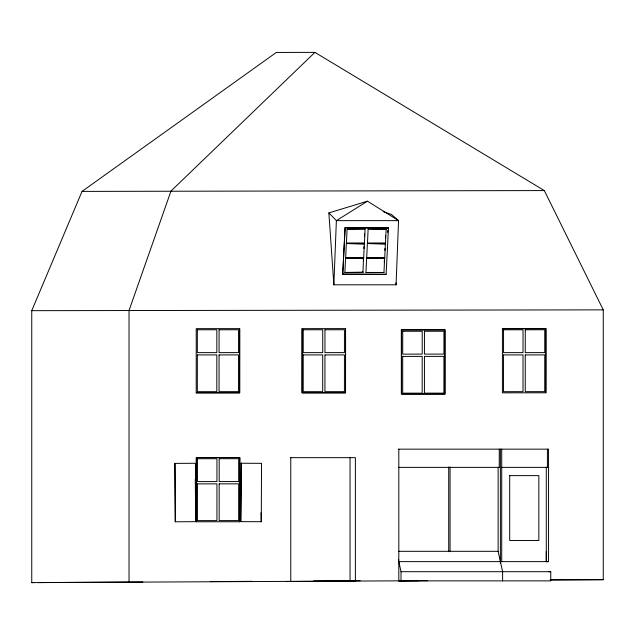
<?xml version="1.0" encoding="UTF-8"?>
<svg xmlns="http://www.w3.org/2000/svg" width="635" height="635" viewBox="0 0 635 635"><rect width="100%" height="100%" fill="white"/><g stroke="black" fill="none" stroke-linecap="round" stroke-linejoin="round"><path stroke-width="0.95" d="M196.207 392.827L196.231 328.644L239.657 328.644L239.657 392.827L196.215 392.827L239.665 392.795L239.681 328.612M196.318 521.772L196.318 457.589L239.768 457.589L239.768 521.772L196.326 521.772L196.342 457.589L239.792 457.557L239.776 521.74M302.117 328.644L302.093 392.827L345.543 392.827L345.567 328.612L302.117 328.644L302.093 392.827L345.543 392.795L345.543 328.644M502.42 328.644L502.404 392.827L545.854 392.795L545.878 328.612L502.412 328.644L545.878 328.612L545.854 392.795M547.045 561.658L548.545 561.586L548.545 449.159L398.677 449.159M240.76 521.637L241.316 463.233L240.76 521.637L261.263 521.74L261.541 463.336L241.046 463.233M261.041 512.834L261.263 521.74M333.867 284.813L336.375 220.631L328.859 212.908L367.467 201.192L398.566 220.631L396.057 284.813L333.867 284.813L328.859 212.908M388.469 227.687L386.128 274.32L342.717 274.32L345.059 227.687L388.533 227.997L345.059 227.687M342.717 274.32L345.123 227.997M363.577 258.151L362.918 272.463L344.9 272.463L345.567 258.151L363.641 258.469L345.567 258.151M364.339 243.538L363.672 257.85L345.662 257.85L346.321 243.538L364.403 243.848L346.321 243.538M365.093 228.917L364.434 243.229L346.416 243.229L347.083 228.917L365.093 228.917L347.147 229.227M363.299 260.334L363.395 258.461M363.918 248.515L364.014 246.65M364.53 236.696L364.673 233.894M384.635 258.151L383.969 272.463L365.958 272.463L366.617 258.151L384.699 258.469L366.617 258.151M385.389 243.538L384.731 257.85L366.712 257.85L367.379 243.538L385.453 243.848L367.379 243.538M386.151 228.917L385.493 243.229L367.474 243.229L368.133 228.917L386.215 229.227L368.133 228.917M384.254 262.199L384.358 260.334M384.873 250.38L384.969 248.515M385.485 238.562L385.628 235.76M387.644 232.41L387.747 230.434M129.032 310.507L170.974 191.079L314.912 52.372L544.33 190.571L603.25 309.864L603.25 579.684L550.497 579.993M427.696 580.707L31.75 582.628L31.75 310.674L82.034 191.397L276.312 52.443L314.912 52.372M367.467 201.2L336.375 220.631L398.566 220.639L391.43 214.44L383.159 211.598M398.812 449.159L398.82 580.874L418.544 580.707M174.935 463.391L195.429 463.264L195.794 521.668L175.3 521.803L174.935 463.391L175.3 521.803M31.75 582.628L33.734 582.612M38.695 582.581L142.867 581.977M210.328 581.581L252 581.342M313.515 580.977L360.14 580.707M290.33 457.66L355.386 457.66L355.386 581.128L285.433 581.509L290.774 581.509L290.774 457.66M82.034 191.397L544.33 190.571M31.75 310.674L603.25 309.864M499.261 449.159L499.261 467.368L498.134 467.368L498.126 551.315L502.61 571.698L502.61 580.874M547.418 449.159L547.418 467.368L546.29 467.368L546.29 561.697L546.29 551.331M195.794 521.668L195.262 479.1M548.561 571.698L550.767 571.698L550.767 580.874L398.82 580.874M550.196 579.779L603.25 579.684M362.855 272.153L344.9 272.463M342.654 274.01L386.128 274.32M398.534 467.368L499.261 467.368M501.428 467.368L547.418 467.368M398.526 551.315L498.15 551.315M500.38 561.626L501.729 561.626L501.729 449.159M398.812 561.626L548.545 561.626M398.407 559.753L401.018 571.698L550.767 571.698M385.493 243.229L367.474 243.229M384.731 257.85L366.712 257.85M383.969 272.463L365.958 272.463M364.434 243.229L346.416 243.229M363.672 257.85L345.662 257.85M362.72 271.534L362.918 272.463M395.93 282.861L396.057 284.813M500.38 449.159L500.404 563.562M450.064 467.011L450.056 551.791M448.715 467.011L448.715 551.315M401.018 571.698L401.018 580.874M350.044 457.66L350.044 581.128M129.032 310.507L129.032 582.454M197.342 354.925L197.334 391.684L216.813 391.668L216.829 354.917L197.342 354.925M197.35 329.787L197.342 352.639L216.829 352.631L216.837 329.771L197.35 329.787M197.453 483.87L197.445 520.621L216.932 520.613L216.94 483.862L197.453 483.87M197.461 458.732L197.453 481.584L216.94 481.576L216.948 458.716L197.461 458.732M219.067 354.917L219.059 391.668L238.546 391.652L238.554 354.901L219.067 354.917M219.075 329.771L219.067 352.631L238.554 352.615L238.562 329.763L219.075 329.771M219.178 483.854L219.17 520.613L238.657 520.597L238.665 483.846L219.178 483.854M219.186 458.716L219.186 481.576L238.665 481.56L238.673 458.7L219.186 458.716M303.228 354.925L303.212 391.684L322.699 391.668L322.707 354.917L303.228 354.925M303.236 329.787L303.228 352.639L322.715 352.631L322.715 329.771L303.236 329.787M324.953 354.917L324.945 391.668L344.424 391.652L344.44 354.901L324.953 354.917M324.961 329.771L324.953 352.631L344.44 352.615L344.448 329.763L324.961 329.771M401.606 330.129L401.582 394.303L445.04 394.279L445.056 330.097L401.606 330.129M402.717 356.41L402.709 393.16L422.188 393.152L422.204 356.394L402.717 356.41M402.725 331.272L402.717 354.124L422.204 354.108L422.211 331.256L402.725 331.272M424.442 356.394L424.434 393.144L443.913 393.136L443.928 356.386L424.442 356.394M424.45 331.256L424.442 354.108L443.928 354.1L443.936 331.24L424.45 331.256M503.539 354.925L503.523 391.684L523.01 391.668L523.018 354.917L503.539 354.925M503.547 329.787L503.539 352.639L523.018 352.631L523.026 329.771L503.547 329.787M509.707 475.631L509.707 540.504L538.837 540.504L538.837 475.631L509.707 475.631M525.264 354.917L525.248 391.668L544.735 391.652L544.751 354.901L525.264 354.917M525.272 329.771L525.264 352.631L544.751 352.615L544.751 329.763L525.272 329.771M444.778 329.525L401.328 329.525L401.336 393.676L444.778 393.676L444.778 329.525"/></g></svg>
